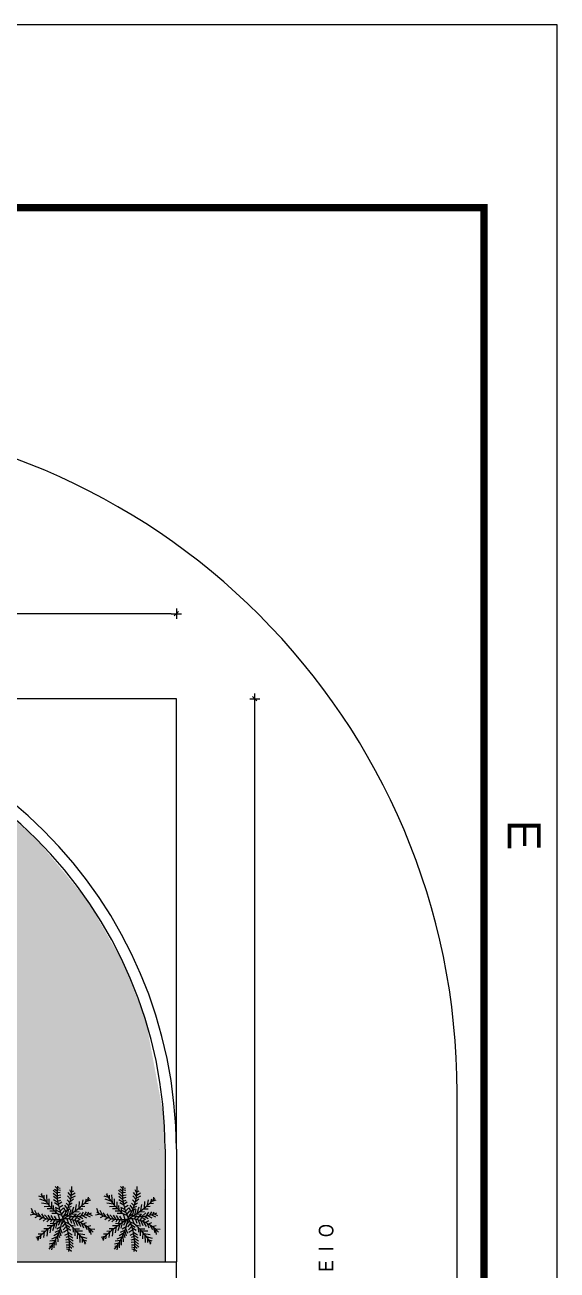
# Model space of a CAD drawing. Header units: millimetres. Extents: x 1904 to 2142, y -1319 to -1235.
# Drawn here: x 2134.59 to 2141.87, y -1251.95 to -1234.92 of the extents above; entities that cross this region are included whole.
import ezdxf
from ezdxf.enums import TextEntityAlignment as Align

# ---------------------------------------------------------------- set-up
doc = ezdxf.new("R2010")
doc.units = ezdxf.units.MM
doc.header["$LTSCALE"] = 30
doc.linetypes.add('HIDDEN', pattern=[0.375, 0.25, -0.125])
doc.layers.get('Defpoints').update_dxf_attribs({"linetype": 'CONTINUOUS'})
for name, color, linetype in [('arquitetura', 8, 'CONTINUOUS'), ('E-txt-g', 3, 'CONTINUOUS'), ("PRANCHA - PROJETU'S", 7, 'CONTINUOUS')]:
    doc.layers.add(name, color=color, linetype=linetype)
for name, color, linetype, lineweight in [('E-Pen-C', 4, 'CONTINUOUS', 15), ('E-Pen-G', 3, 'CONTINUOUS', 30), ('E-Txt-W', 7, 'CONTINUOUS', 20)]:
    doc.layers.add(name, color=color, linetype=linetype, lineweight=lineweight)
doc.styles.add('ARIAL', font='arial.ttf', dxfattribs={"height": 2})
doc.styles.add('F2', font='ARIALN.TTF')
doc.styles.add('REG60', font='romans.shx', dxfattribs={"width": 0.8, "height": 0.15})
doc.styles.add('REG80', font='romans.shx', dxfattribs={"width": 0.8, "height": 0.18})
doc.dimstyles.new('DIMENSION-1', dxfattribs={"dimtxt": 0.145, "dimasz": 0.07, "dimexe": 1, "dimexo": 0, "dimgap": 0.12, "dimtad": 1, "dimzin": 7, "dimdsep": 46, "dimtxsty": 'F2', "dimblk1": 'TRACO', "dimblk2": 'TRACO', "dimsah": 1, "dimcen": 1, "dimse1": 1, "dimse2": 1, "dimclrd": 4, "dimclre": 256, "dimclrt": 4, "dimadec": 8, "dimazin": 0, "dimtfac": 1, "dimtix": 1, "dimtmove": 2, "dimatfit": 3, "dimldrblk": 'TRACO', "dimfxl": 1, "dimtolj": 1, "dimtzin": 0, "dimarcsym": 0})

# ---------------------------------------------------------------- blocks, each defined once
blk = doc.blocks.new('TXT-AMB75')
at = {"layer": 'E-txt-g', "style": 'REG80', "width": 0.8, "flags": 8}
blk.add_attdef('TXT', text='', height=0.2, dxfattribs=at).set_placement((0.005, 0.296), align=Align.CENTER)
at = {"layer": 'E-Txt-W', "style": 'REG60', "width": 0.8, "flags": 8}
blk.add_attdef('TXT', text='', height=0.15, dxfattribs=at).set_placement((0.005, 0.027), align=Align.CENTER)
blk = doc.blocks.new('TRACO')
at = {"layer": 'E-Pen-C'}
for p, q in [((-1, 0), (1, 0)), ((0, 1), (0, -1))]:
    blk.add_line(p, q, dxfattribs=at)
at = {"layer": 'E-Pen-G'}
blk.add_line((-0.42, -0.42), (0.42, 0.42), dxfattribs=at)
blk = doc.blocks.new('*D142')
at = {"layer": 'arquitetura', "color": 4, "linetype": 'Continuous', "lineweight": -2}
blk.add_line((2137.731, -1292.107), (2137.731, -1244.207), dxfattribs=at)
at = {"layer": 'Defpoints', "color": 0, "linetype": 'Continuous'}
for p in [(2136.658, -1244.137), (2137.731, -1244.137), (2136.658, -1292.177)]:
    blk.add_point(p, dxfattribs=at)
at = {"layer": 'arquitetura', "color": 4, "linetype": 'Continuous', "lineweight": -2, "xscale": 0.07, "yscale": 0.07, "zscale": 0.07}
for p, rotation in [((2137.731, -1244.137), 90), ((2137.731, -1292.177), 270)]:
    blk.add_blockref('TRACO', p, dxfattribs=dict(at, rotation=rotation))
at = {"layer": 'arquitetura', "color": 4, "linetype": 'Continuous', "insert": (2137.537, -1268.157), "char_height": 0.145, "attachment_point": 5, "rotation": 90, "style": 'F2'}
blk.add_mtext('\\A1;31.19', dxfattribs=at)
blk = doc.blocks.new('*D143')
at = {"layer": 'arquitetura', "color": 4, "linetype": 'Continuous', "lineweight": -2}
blk.add_line((2136.588, -1242.974), (2104.713, -1242.974), dxfattribs=at)
at = {"layer": 'Defpoints', "color": 0, "linetype": 'Continuous'}
for p in [(2104.643, -1242.974), (2104.643, -1244.137), (2136.658, -1244.137)]:
    blk.add_point(p, dxfattribs=at)
at = {"layer": 'arquitetura', "color": 4, "linetype": 'Continuous', "lineweight": -2, "xscale": 0.07, "yscale": 0.07, "zscale": 0.07, "rotation": 180}
blk.add_blockref('TRACO', (2104.643, -1242.974), dxfattribs=at)
at = {"layer": 'arquitetura', "color": 4, "linetype": 'Continuous', "lineweight": -2, "xscale": 0.07, "yscale": 0.07, "zscale": 0.07}
blk.add_blockref('TRACO', (2136.658, -1242.974), dxfattribs=at)
at = {"layer": 'arquitetura', "color": 4, "linetype": 'Continuous', "insert": (2120.651, -1242.78), "char_height": 0.145, "attachment_point": 5, "style": 'F2'}
blk.add_mtext('\\A1;20.79', dxfattribs=at)
blk = doc.blocks.new('ADFSGASDFG')
at = {"layer": "PRANCHA - PROJETU'S", "color": 1}
for p, q in [((360.678, 107.346), (276.578, 107.346)), ((276.578, 107.346), (276.578, 47.946))]:
    blk.add_line(p, q, dxfattribs=at)
at = {"layer": "PRANCHA - PROJETU'S", "color": 4, "const_width": 0.1}
blk.add_lwpolyline([(279.078, 106.346), (359.678, 106.346), (359.678, 48.946), (279.078, 48.946)], close=True, dxfattribs=at)
at = {"layer": "PRANCHA - PROJETU'S", "color": 50, "linetype": 'Continuous', "style": 'ARIAL'}
blk.add_text('E', height=0.45, dxfattribs=at).set_placement((287.661, 106.896), align=Align.MIDDLE)

msp = doc.modelspace()

# ---------------------------------------------------------------- hatches: boundary and pattern name
at = {"layer": 'arquitetura'}
h = msp.add_hatch(dxfattribs=at)
h.set_pattern_fill('GRASS', color=256, scale=0.308035, angle=90, style=0)
h.set_pattern_definition([(180, (2510.08072, -5234.78578), (-0.217813669, -0.217813669), [0.05775657, -0.377870767]), (135, (2510.08072, -5234.78578), (-0.217813669, -0.217813669), [0.05775657, -0.250278473]), (225, (2510.08072, -5234.78578), (0.217813669, -0.217813669), [0.05775657, -0.250278473])])
h.paths.add_polyline_path([(2132.962, -1292.698), (2132.962, -1252.993), (2136.427, -1252.993), (2136.407, -1287.897), (2136.175, -1289.122), (2135.721, -1290.218), (2135.252, -1290.955), (2134.695, -1291.599), (2134.288, -1291.971), (2133.373, -1292.597), (2133.098, -1292.74)])
h.paths.add_polyline_path([(2131.191, -1251.376), (2132.038, -1251.376), (2132.038, -1251.838), (2136.504, -1251.838), (2136.487, -1249.86), (2136.242, -1248.553), (2135.943, -1247.775), (2135.451, -1246.91), (2134.737, -1246.051), (2134.129, -1245.52), (2133.661, -1245.198), (2132.934, -1244.812), (2132.341, -1244.585), (2131.665, -1244.408), (2131.191, -1244.333)])

# ---------------------------------------------------------------- linework, layer by layer
at = {"layer": 'arquitetura', "linetype": 'HIDDEN'}
for p, q in [((2136.658, -1244.137), (2130.489, -1244.137)), ((2136.658, -1250.297), (2136.658, -1244.137))]:
    msp.add_line(p, q, dxfattribs=at)
at = {"layer": 'arquitetura'}
for p, q in [((2140.5, -1289.057), (2140.5, -1249.527)), ((2136.427, -1250.298), (2136.427, -1250.297)), ((2136.504, -1250.297), (2136.504, -1251.838)), ((2136.658, -1250.297), (2136.658, -1251.838)), ((2135.028, -1250.837), (2134.998, -1250.809)), ((2135.922, -1250.837), (2135.893, -1250.809)), ((2134.833, -1250.96), (2134.776, -1250.941)), ((2134.868, -1251.008), (2134.789, -1250.984)), ((2134.823, -1250.945), (2134.815, -1250.903)), ((2134.849, -1250.983), (2134.85, -1250.927)), ((2134.888, -1251.033), (2134.883, -1250.925)), ((2134.917, -1251.067), (2134.918, -1250.977)), ((2135.025, -1250.912), (2134.97, -1250.861)), ((2135.026, -1250.949), (2134.973, -1250.904)), ((2135.029, -1250.987), (2134.975, -1250.947)), ((2135.035, -1251.029), (2134.978, -1250.99)), ((2135.026, -1250.875), (2134.991, -1250.849)), ((2135.025, -1250.89), (2135.069, -1250.888)), ((2135.025, -1250.933), (2135.076, -1250.925)), ((2135.027, -1250.852), (2135.073, -1250.861)), ((2135.028, -1250.971), (2135.078, -1250.957)), ((2135.029, -1250.825), (2135.066, -1250.834)), ((2135.198, -1251.035), (2135.163, -1250.99)), ((2135.211, -1250.981), (2135.167, -1250.939)), ((2135.219, -1250.94), (2135.178, -1250.892)), ((2135.223, -1250.9), (2135.201, -1250.853)), ((2135.203, -1251.016), (2135.249, -1250.98)), ((2135.214, -1250.967), (2135.276, -1250.935)), ((2135.22, -1250.927), (2135.273, -1250.897)), ((2135.225, -1250.883), (2135.255, -1250.868)), ((2135.415, -1251.026), (2135.428, -1250.976)), ((2135.448, -1250.995), (2135.457, -1250.955)), ((2135.727, -1250.96), (2135.67, -1250.941)), ((2135.762, -1251.008), (2135.683, -1250.984)), ((2135.717, -1250.945), (2135.709, -1250.903)), ((2135.744, -1250.983), (2135.745, -1250.927)), ((2135.782, -1251.033), (2135.777, -1250.925)), ((2135.811, -1251.067), (2135.812, -1250.977)), ((2135.919, -1250.912), (2135.865, -1250.861)), ((2135.92, -1250.949), (2135.867, -1250.904)), ((2135.923, -1250.987), (2135.869, -1250.947)), ((2135.929, -1251.029), (2135.872, -1250.99)), ((2135.92, -1250.875), (2135.885, -1250.849)), ((2135.919, -1250.89), (2135.963, -1250.888)), ((2135.919, -1250.933), (2135.97, -1250.925)), ((2135.921, -1250.852), (2135.967, -1250.861)), ((2135.922, -1250.971), (2135.972, -1250.957)), ((2135.923, -1250.825), (2135.96, -1250.834)), ((2136.092, -1251.035), (2136.057, -1250.99)), ((2136.105, -1250.981), (2136.061, -1250.939)), ((2136.113, -1250.94), (2136.072, -1250.892)), ((2136.118, -1250.9), (2136.095, -1250.853)), ((2136.097, -1251.016), (2136.143, -1250.98)), ((2136.108, -1250.967), (2136.17, -1250.935)), ((2136.115, -1250.927), (2136.167, -1250.897)), ((2136.119, -1250.883), (2136.149, -1250.868)), ((2136.309, -1251.026), (2136.322, -1250.976)), ((2136.343, -1250.995), (2136.351, -1250.955)), ((2134.699, -1251.172), (2134.676, -1251.112)), ((2134.752, -1251.203), (2134.72, -1251.137)), ((2134.903, -1251.051), (2134.813, -1251.036)), ((2134.932, -1251.085), (2134.849, -1251.088)), ((2134.959, -1251.113), (2134.888, -1251.113)), ((2134.998, -1251.149), (2134.927, -1251.149)), ((2134.953, -1251.107), (2134.952, -1251.018)), ((2134.98, -1251.134), (2134.977, -1251.07)), ((2135.042, -1251.066), (2134.991, -1251.032)), ((2135.058, -1251.125), (2135.005, -1251.096)), ((2135.015, -1251.162), (2135.012, -1251.098)), ((2135.073, -1251.167), (2135.018, -1251.138)), ((2135.032, -1251.008), (2135.075, -1250.995)), ((2135.039, -1251.052), (2135.092, -1251.021)), ((2135.051, -1251.099), (2135.105, -1251.063)), ((2135.066, -1251.148), (2135.113, -1251.1)), ((2135.084, -1251.191), (2135.128, -1251.141)), ((2135.149, -1251.157), (2135.116, -1251.103)), ((2135.169, -1251.117), (2135.13, -1251.067)), ((2135.186, -1251.073), (2135.152, -1251.037)), ((2135.159, -1251.139), (2135.203, -1251.112)), ((2135.163, -1251.215), (2135.183, -1251.139)), ((2135.18, -1251.096), (2135.221, -1251.079)), ((2135.19, -1251.06), (2135.234, -1251.033)), ((2135.196, -1251.197), (2135.216, -1251.122)), ((2135.229, -1251.174), (2135.257, -1251.087)), ((2135.255, -1251.156), (2135.33, -1251.153)), ((2135.279, -1251.139), (2135.293, -1251.058)), ((2135.311, -1251.114), (2135.377, -1251.113)), ((2135.327, -1251.101), (2135.334, -1251.013)), ((2135.352, -1251.081), (2135.407, -1251.079)), ((2135.355, -1251.21), (2135.385, -1251.161)), ((2135.369, -1251.067), (2135.381, -1250.994)), ((2135.399, -1251.041), (2135.453, -1251.039)), ((2135.399, -1251.201), (2135.427, -1251.158)), ((2135.433, -1251.01), (2135.487, -1250.994)), ((2135.44, -1251.19), (2135.46, -1251.157)), ((2135.593, -1251.172), (2135.57, -1251.112)), ((2135.646, -1251.203), (2135.614, -1251.137)), ((2135.797, -1251.051), (2135.708, -1251.036)), ((2135.827, -1251.085), (2135.743, -1251.088)), ((2135.853, -1251.113), (2135.782, -1251.113)), ((2135.892, -1251.149), (2135.821, -1251.149)), ((2135.847, -1251.107), (2135.846, -1251.018)), ((2135.874, -1251.134), (2135.871, -1251.07)), ((2135.937, -1251.066), (2135.885, -1251.032)), ((2135.952, -1251.125), (2135.899, -1251.096)), ((2135.909, -1251.162), (2135.906, -1251.098)), ((2135.967, -1251.167), (2135.912, -1251.138)), ((2135.926, -1251.008), (2135.969, -1250.995)), ((2135.933, -1251.052), (2135.986, -1251.021)), ((2135.945, -1251.099), (2135.999, -1251.063)), ((2135.96, -1251.148), (2136.007, -1251.1)), ((2135.979, -1251.191), (2136.022, -1251.141)), ((2136.044, -1251.157), (2136.01, -1251.103)), ((2136.063, -1251.117), (2136.024, -1251.067)), ((2136.08, -1251.073), (2136.046, -1251.037)), ((2136.053, -1251.139), (2136.097, -1251.112)), ((2136.057, -1251.215), (2136.077, -1251.139)), ((2136.074, -1251.096), (2136.115, -1251.079)), ((2136.084, -1251.06), (2136.128, -1251.033)), ((2136.09, -1251.197), (2136.11, -1251.122)), ((2136.123, -1251.174), (2136.151, -1251.087)), ((2136.149, -1251.156), (2136.224, -1251.153)), ((2136.173, -1251.139), (2136.187, -1251.058)), ((2136.205, -1251.114), (2136.271, -1251.113)), ((2136.221, -1251.101), (2136.228, -1251.013)), ((2136.246, -1251.081), (2136.301, -1251.079)), ((2136.25, -1251.21), (2136.279, -1251.161)), ((2136.263, -1251.067), (2136.275, -1250.994)), ((2136.293, -1251.041), (2136.347, -1251.039)), ((2136.293, -1251.201), (2136.322, -1251.158)), ((2136.327, -1251.01), (2136.381, -1250.994)), ((2136.334, -1251.19), (2136.354, -1251.157)), ((2134.725, -1251.188), (2134.657, -1251.2)), ((2134.772, -1251.213), (2134.723, -1251.236)), ((2134.808, -1251.228), (2134.762, -1251.17)), ((2134.829, -1251.235), (2134.786, -1251.264)), ((2134.852, -1251.243), (2134.815, -1251.184)), ((2134.875, -1251.249), (2134.836, -1251.284)), ((2134.906, -1251.255), (2134.852, -1251.197)), ((2134.922, -1251.258), (2134.883, -1251.294)), ((2134.939, -1251.26), (2134.903, -1251.2)), ((2135.003, -1251.319), (2134.931, -1251.315)), ((2134.953, -1251.261), (2134.934, -1251.297)), ((2134.977, -1251.262), (2134.943, -1251.206)), ((2135.026, -1251.177), (2134.955, -1251.177)), ((2134.991, -1251.328), (2134.963, -1251.415)), ((2134.997, -1251.263), (2134.97, -1251.31)), ((2135.018, -1251.262), (2134.99, -1251.216)), ((2135.024, -1251.305), (2135.004, -1251.38)), ((2135.047, -1251.29), (2135.008, -1251.282)), ((2135.089, -1251.208), (2135.037, -1251.185)), ((2135.065, -1251.259), (2135.039, -1251.186)), ((2135.071, -1251.275), (2135.04, -1251.341)), ((2135.097, -1251.259), (2135.087, -1251.322)), ((2135.122, -1251.275), (2135.087, -1251.322)), ((2135.138, -1251.31), (2135.094, -1251.359)), ((2135.118, -1251.215), (2135.162, -1251.188)), ((2135.131, -1251.294), (2135.184, -1251.317)), ((2135.159, -1251.253), (2135.181, -1251.316)), ((2135.173, -1251.212), (2135.212, -1251.22)), ((2135.186, -1251.256), (2135.221, -1251.207)), ((2135.203, -1251.258), (2135.221, -1251.309)), ((2135.217, -1251.183), (2135.289, -1251.187)), ((2135.223, -1251.262), (2135.259, -1251.221)), ((2135.243, -1251.266), (2135.265, -1251.329)), ((2135.248, -1251.22), (2135.288, -1251.187)), ((2135.266, -1251.273), (2135.292, -1251.241)), ((2135.275, -1251.219), (2135.339, -1251.256)), ((2135.279, -1251.277), (2135.303, -1251.343)), ((2135.295, -1251.282), (2135.341, -1251.254)), ((2135.296, -1251.217), (2135.347, -1251.168)), ((2135.311, -1251.288), (2135.352, -1251.356)), ((2135.323, -1251.214), (2135.379, -1251.247)), ((2135.34, -1251.3), (2135.385, -1251.274)), ((2135.361, -1251.311), (2135.386, -1251.376)), ((2135.371, -1251.207), (2135.426, -1251.239)), ((2135.382, -1251.322), (2135.43, -1251.303)), ((2135.424, -1251.195), (2135.479, -1251.225)), ((2135.46, -1251.184), (2135.505, -1251.208)), ((2135.619, -1251.188), (2135.551, -1251.2)), ((2135.666, -1251.213), (2135.617, -1251.236)), ((2135.702, -1251.228), (2135.656, -1251.17)), ((2135.723, -1251.235), (2135.68, -1251.264)), ((2135.746, -1251.243), (2135.709, -1251.184)), ((2135.769, -1251.249), (2135.73, -1251.284)), ((2135.8, -1251.255), (2135.746, -1251.197)), ((2135.816, -1251.258), (2135.777, -1251.294)), ((2135.833, -1251.26), (2135.797, -1251.2)), ((2135.897, -1251.319), (2135.825, -1251.315)), ((2135.847, -1251.261), (2135.828, -1251.297)), ((2135.871, -1251.262), (2135.837, -1251.206)), ((2135.921, -1251.177), (2135.849, -1251.177)), ((2135.885, -1251.328), (2135.857, -1251.415)), ((2135.891, -1251.263), (2135.864, -1251.31)), ((2135.912, -1251.262), (2135.884, -1251.216)), ((2135.918, -1251.305), (2135.898, -1251.38)), ((2135.941, -1251.29), (2135.902, -1251.282)), ((2135.983, -1251.208), (2135.931, -1251.185)), ((2135.959, -1251.259), (2135.933, -1251.186)), ((2135.965, -1251.275), (2135.934, -1251.341)), ((2135.991, -1251.259), (2135.981, -1251.322)), ((2136.016, -1251.275), (2135.981, -1251.322)), ((2136.032, -1251.31), (2135.989, -1251.359)), ((2136.012, -1251.215), (2136.056, -1251.188)), ((2136.025, -1251.294), (2136.078, -1251.317)), ((2136.053, -1251.253), (2136.075, -1251.316)), ((2136.067, -1251.212), (2136.106, -1251.22)), ((2136.08, -1251.256), (2136.115, -1251.207)), ((2136.097, -1251.258), (2136.115, -1251.309)), ((2136.111, -1251.183), (2136.183, -1251.187)), ((2136.117, -1251.262), (2136.153, -1251.221)), ((2136.137, -1251.266), (2136.159, -1251.329)), ((2136.142, -1251.22), (2136.182, -1251.187)), ((2136.16, -1251.273), (2136.186, -1251.241)), ((2136.169, -1251.219), (2136.233, -1251.256)), ((2136.173, -1251.277), (2136.197, -1251.343)), ((2136.189, -1251.282), (2136.235, -1251.254)), ((2136.19, -1251.217), (2136.241, -1251.168)), ((2136.205, -1251.288), (2136.246, -1251.356)), ((2136.217, -1251.214), (2136.273, -1251.247)), ((2136.234, -1251.3), (2136.279, -1251.274)), ((2136.256, -1251.311), (2136.28, -1251.376)), ((2136.265, -1251.207), (2136.321, -1251.239)), ((2136.277, -1251.322), (2136.324, -1251.303)), ((2136.318, -1251.195), (2136.374, -1251.225)), ((2136.354, -1251.184), (2136.399, -1251.208)), ((2134.787, -1251.492), (2134.734, -1251.508)), ((2134.821, -1251.461), (2134.767, -1251.463)), ((2134.805, -1251.476), (2134.792, -1251.526)), ((2134.868, -1251.421), (2134.813, -1251.423)), ((2134.851, -1251.435), (2134.839, -1251.508)), ((2134.909, -1251.388), (2134.844, -1251.389)), ((2134.893, -1251.401), (2134.887, -1251.489)), ((2134.965, -1251.346), (2134.89, -1251.349)), ((2134.941, -1251.363), (2134.927, -1251.444)), ((2135.024, -1251.5), (2134.949, -1251.529)), ((2135.049, -1251.443), (2134.981, -1251.486)), ((2135.063, -1251.405), (2134.996, -1251.441)), ((2135.078, -1251.359), (2135.022, -1251.394)), ((2135.03, -1251.487), (2135.036, -1251.565)), ((2135.058, -1251.421), (2135.078, -1251.483)), ((2135.07, -1251.385), (2135.095, -1251.448)), ((2135.155, -1251.354), (2135.108, -1251.402)), ((2135.17, -1251.403), (2135.115, -1251.439)), ((2135.181, -1251.451), (2135.128, -1251.481)), ((2135.188, -1251.494), (2135.146, -1251.507)), ((2135.148, -1251.335), (2135.202, -1251.364)), ((2135.162, -1251.377), (2135.215, -1251.406)), ((2135.178, -1251.436), (2135.23, -1251.47)), ((2135.185, -1251.473), (2135.243, -1251.512)), ((2135.206, -1251.337), (2135.277, -1251.349)), ((2135.24, -1251.368), (2135.244, -1251.432)), ((2135.262, -1251.39), (2135.333, -1251.389)), ((2135.267, -1251.395), (2135.268, -1251.484)), ((2135.288, -1251.417), (2135.372, -1251.414)), ((2135.303, -1251.435), (2135.302, -1251.525)), ((2135.318, -1251.451), (2135.407, -1251.466)), ((2135.333, -1251.469), (2135.338, -1251.577)), ((2135.352, -1251.494), (2135.431, -1251.518)), ((2135.402, -1251.334), (2135.435, -1251.4)), ((2135.434, -1251.356), (2135.486, -1251.343)), ((2135.452, -1251.37), (2135.47, -1251.441)), ((2135.475, -1251.39), (2135.544, -1251.391)), ((2135.477, -1251.408), (2135.488, -1251.468)), ((2135.681, -1251.492), (2135.628, -1251.508)), ((2135.715, -1251.461), (2135.661, -1251.463)), ((2135.699, -1251.476), (2135.686, -1251.526)), ((2135.762, -1251.421), (2135.707, -1251.423)), ((2135.745, -1251.435), (2135.733, -1251.508)), ((2135.804, -1251.388), (2135.738, -1251.389)), ((2135.787, -1251.401), (2135.781, -1251.489)), ((2135.859, -1251.346), (2135.784, -1251.349)), ((2135.835, -1251.363), (2135.821, -1251.444)), ((2135.918, -1251.5), (2135.843, -1251.529)), ((2135.943, -1251.443), (2135.875, -1251.486)), ((2135.957, -1251.405), (2135.89, -1251.441)), ((2135.972, -1251.359), (2135.916, -1251.394)), ((2135.925, -1251.487), (2135.93, -1251.565)), ((2135.952, -1251.421), (2135.972, -1251.483)), ((2135.964, -1251.385), (2135.989, -1251.448)), ((2136.049, -1251.354), (2136.002, -1251.402)), ((2136.064, -1251.403), (2136.009, -1251.439)), ((2136.075, -1251.451), (2136.022, -1251.481)), ((2136.082, -1251.494), (2136.04, -1251.507)), ((2136.042, -1251.335), (2136.096, -1251.364)), ((2136.056, -1251.377), (2136.109, -1251.406)), ((2136.072, -1251.436), (2136.124, -1251.47)), ((2136.079, -1251.473), (2136.137, -1251.512)), ((2136.1, -1251.337), (2136.171, -1251.349)), ((2136.134, -1251.368), (2136.138, -1251.432)), ((2136.156, -1251.39), (2136.227, -1251.389)), ((2136.161, -1251.395), (2136.162, -1251.484)), ((2136.182, -1251.417), (2136.266, -1251.414)), ((2136.197, -1251.435), (2136.196, -1251.525)), ((2136.212, -1251.451), (2136.301, -1251.466)), ((2136.227, -1251.469), (2136.232, -1251.577)), ((2136.246, -1251.494), (2136.325, -1251.518)), ((2136.296, -1251.334), (2136.329, -1251.4)), ((2136.328, -1251.356), (2136.38, -1251.343)), ((2136.346, -1251.37), (2136.364, -1251.441)), ((2136.369, -1251.39), (2136.438, -1251.391)), ((2136.371, -1251.408), (2136.382, -1251.468)), ((2134.772, -1251.507), (2134.763, -1251.547)), ((2134.976, -1251.586), (2134.916, -1251.599)), ((2134.95, -1251.624), (2134.92, -1251.63)), ((2134.999, -1251.548), (2134.926, -1251.559)), ((2134.963, -1251.605), (2134.949, -1251.678)), ((2134.987, -1251.568), (2134.983, -1251.649)), ((2135.006, -1251.535), (2135.01, -1251.612)), ((2135.192, -1251.531), (2135.142, -1251.545)), ((2135.195, -1251.569), (2135.144, -1251.577)), ((2135.193, -1251.65), (2135.148, -1251.641)), ((2135.195, -1251.612), (2135.151, -1251.614)), ((2135.191, -1251.677), (2135.154, -1251.668)), ((2135.191, -1251.515), (2135.245, -1251.555)), ((2135.192, -1251.665), (2135.222, -1251.693)), ((2135.194, -1251.553), (2135.247, -1251.598)), ((2135.195, -1251.59), (2135.25, -1251.641)), ((2135.195, -1251.627), (2135.229, -1251.653)), ((2135.371, -1251.519), (2135.37, -1251.575)), ((2135.371, -1251.533), (2135.427, -1251.552)), ((2135.397, -1251.557), (2135.405, -1251.599)), ((2135.666, -1251.507), (2135.657, -1251.547)), ((2135.87, -1251.586), (2135.81, -1251.599)), ((2135.844, -1251.624), (2135.814, -1251.63)), ((2135.893, -1251.548), (2135.82, -1251.559)), ((2135.857, -1251.605), (2135.843, -1251.678)), ((2135.881, -1251.568), (2135.877, -1251.649)), ((2135.901, -1251.535), (2135.904, -1251.612)), ((2136.086, -1251.531), (2136.036, -1251.545)), ((2136.089, -1251.569), (2136.038, -1251.577)), ((2136.087, -1251.65), (2136.042, -1251.641)), ((2136.089, -1251.612), (2136.046, -1251.614)), ((2136.085, -1251.677), (2136.048, -1251.668)), ((2136.085, -1251.515), (2136.139, -1251.555)), ((2136.086, -1251.665), (2136.116, -1251.693)), ((2136.088, -1251.553), (2136.141, -1251.598)), ((2136.089, -1251.59), (2136.144, -1251.641)), ((2136.089, -1251.627), (2136.123, -1251.653)), ((2136.265, -1251.519), (2136.264, -1251.575)), ((2136.265, -1251.533), (2136.321, -1251.552)), ((2136.291, -1251.557), (2136.299, -1251.599))]:
    msp.add_line(p, q, dxfattribs=at)
at = {"layer": 'arquitetura', "linetype": 'Continuous'}
for p in [(2132.038, -1251.838), (2136.658, -1287.411)]:
    msp.add_line(p, (2136.658, -1251.838), dxfattribs=at)
at = {"layer": 'arquitetura'}
for centre, radius, start, end in [((2131.259, -1249.527), 9.241, 360, 90), ((2130.482, -1250.313), 6.176, 0.1426, 89.9409), ((2130.482, -1250.313), 6.022, 0.1426, 89.9409), ((2135.768, -1250.905), 0.743, 172.1456, 207.6975), ((2134.497, -1250.833), 0.73, 326.1446, 1.7902), ((2136.662, -1250.905), 0.743, 172.1456, 207.6975), ((2135.391, -1250.833), 0.73, 326.1446, 1.7902), ((2135.778, -1250.311), 1.146, 211.7433, 229.712), ((2134.167, -1249.652), 1.857, 300.5265, 314.6166), ((2136.672, -1250.311), 1.146, 211.7433, 229.712), ((2135.061, -1249.652), 1.857, 300.5265, 314.6166), ((2134.998, -1250.726), 0.537, 232.889, 282.0535), ((2135.892, -1250.726), 0.537, 232.889, 282.0535), ((2136.053, -1252.85), 1.857, 120.5265, 134.6166), ((2134.264, -1251.131), 0.845, 320.8338, 346.9381), ((2134.452, -1251.597), 0.743, 352.1456, 27.6975), ((2135.115, -1251.788), 0.537, 41.3692, 90.5337), ((2134.443, -1252.191), 1.146, 31.7433, 49.712), ((2135.232, -1250.479), 0.741, 268.3976, 291.0107), ((2136.947, -1252.85), 1.857, 120.5265, 134.6166), ((2135.158, -1251.131), 0.845, 320.8338, 346.9381), ((2135.346, -1251.597), 0.743, 352.1456, 27.6975), ((2136.009, -1251.788), 0.537, 41.3692, 90.5337), ((2135.337, -1252.191), 1.146, 31.7433, 49.712), ((2136.127, -1250.479), 0.741, 268.3976, 291.0107), ((2134.657, -1251.583), 0.41, 9.8435, 18.6765), ((2135.551, -1251.583), 0.41, 9.8435, 18.6765)]:
    msp.add_arc(centre, radius, start, end, dxfattribs=at)

# ---------------------------------------------------------------- block references
ref = msp.add_blockref('TXT-AMB75', (2139.123, -1252.156), dxfattribs=dict(at, xscale=1.122787736226164, yscale=1.122787736226164, zscale=1.122787736226164, rotation=89.99999999999997))
ref.add_attrib('TXT', 'P  A  S  S  E  I  O', dxfattribs={"layer": 'E-txt-g', "color": 2, "height": 0.20022, "rotation": 90, "style": 'F2'}).set_placement((2138.807, -1252.209), align=Align.CENTER)
at = {"layer": "PRANCHA - PROJETU'S", "color": 1, "rotation": 270}
msp.add_blockref('ADFSGASDFG', (2034.522, -958.341), dxfattribs=at)

# ---------------------------------------------------------------- dimensions: what is measured, and where the dimension line sits
at = {"layer": 'arquitetura', "linetype": 'Continuous'}
for base, p1, p2, angle, text, picture, middle in [((2104.643, -1242.974), (2136.658, -1244.137), (2104.643, -1244.137), 180, '20.79', '*D143', (2120.651, -1242.78)), ((2137.731, -1244.137), (2136.658, -1292.177), (2136.658, -1244.137), 90, '31.19', '*D142', (2137.537, -1268.157))]:
    dim = msp.add_linear_dim(base=base, p1=p1, p2=p2, angle=angle, text=text, dimstyle='DIMENSION-1', override={"dimadec": 0, "dimfxl": 0.04}, dxfattribs=at)
    dim.commit()
    dim.dimension.update_dxf_attribs({"geometry": picture, "text_midpoint": middle})

doc.saveas('drawing.dxf')
